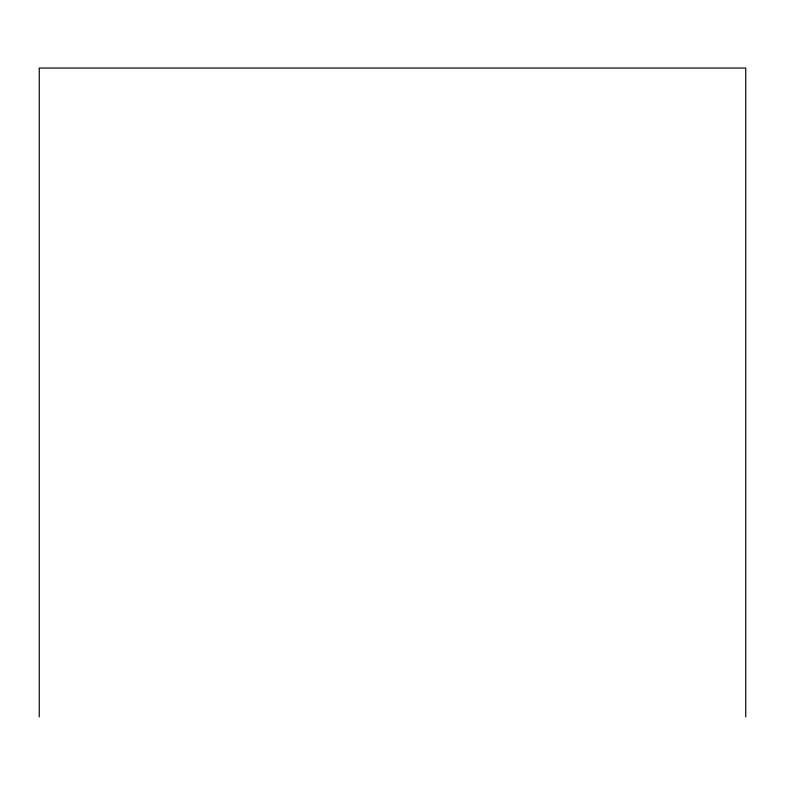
<?xml version="1.0" encoding="UTF-8"?>
<svg xmlns="http://www.w3.org/2000/svg" width="785" height="785" viewBox="0 0 785 785"><rect width="100%" height="100%" fill="white"/><g stroke="black" fill="none" stroke-linecap="round" stroke-linejoin="round"><path stroke-width="1.18" d="M745.75 716.96L745.75 68.04L39.25 68.04L39.25 716.96"/></g></svg>
